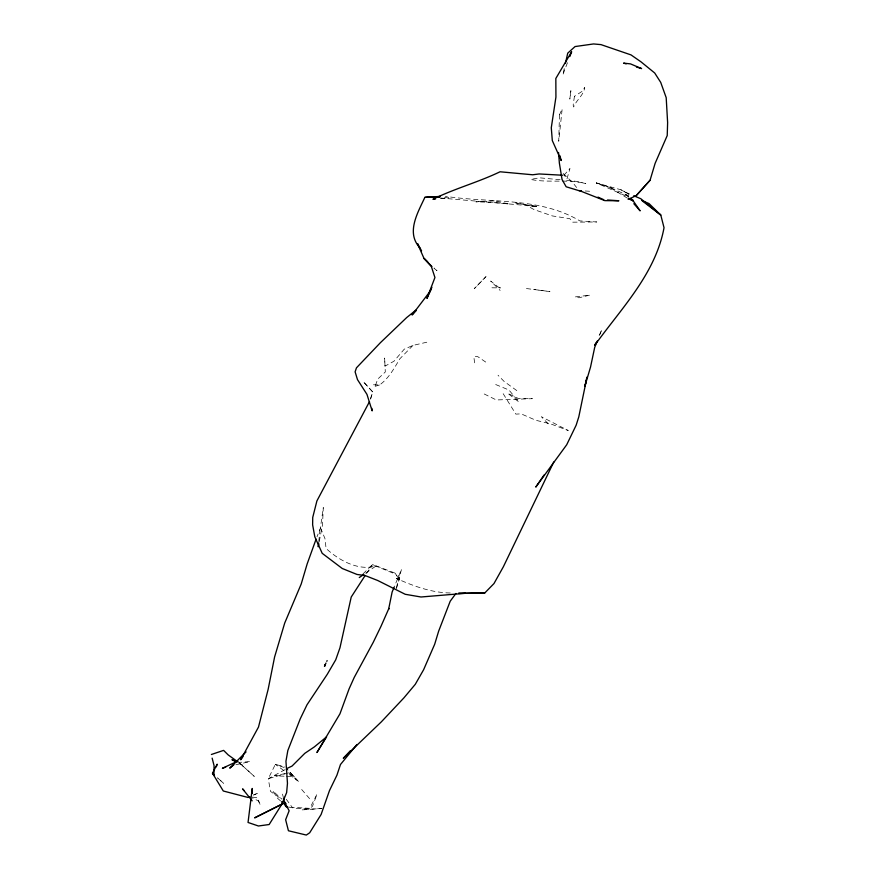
<?xml version="1.0" encoding="UTF-8"?>
<svg xmlns="http://www.w3.org/2000/svg" width="879" height="879" viewBox="0 0 879 879"><rect width="100%" height="100%" fill="white"/><g stroke="black" fill="none" stroke-linecap="round" stroke-linejoin="round"><path stroke-width="0.66" stroke-dasharray="4.39 3.3" d="M491.965 287.785L500.459 287.916L499.338 287.444M318.769 541.552L320.231 527.103L324.944 538.53L326.087 548.463C338.712 560.22 358.72 571.427 376.201 565.867L395.089 573.141L399.736 580.228L396.286 578.371C413.482 586.106 431.589 592.787 450.674 592.984M319.253 541.574L322.538 524.62L323.296 507.502L320.341 528.301L317.011 536.772M396.638 587.513L399.022 575.097L399.736 580.228L395.089 573.141M564.241 68.584L562.78 75.023L568.383 60.288M396.396 588.754L401.538 569.185L394.111 587.238M370.312 399.198L372.729 391.935L363.17 381.541L372.729 391.935L370.839 398.33L371.103 400.846M412.987 345.403L399.879 358.753C394.221 368.235 388.782 378.366 379.618 384.958L373.388 384.782L375.157 386.31L377.728 379.102L385.299 371.96L384.639 358.061L384.98 366.147L393.913 361.269L404.263 349.172L412.987 345.403L428.194 341.898M599.83 334.657L601.884 329.559L599.148 335.613M366.51 573.493L372.421 564.637L376.201 565.867L364.917 573.657M563.846 175.306L569.977 168.537L566.911 179.074L563.944 174.624M363.027 573.855L372.421 564.637L395.814 574.24M285.115 769.619L268.282 778.695L270.468 791.386L281.906 799.352M253.482 795.077L258.305 792.924L253.756 794.946M375.157 386.31L379.618 384.958M286.444 776.311L294.289 776.64L288.686 772.806L268.282 778.695L275.347 764.345L284.895 766.906M235.924 764.741L250.207 761.577L238.824 762.423L254.284 776.399L239.791 763.302M284.862 773.619L274.688 775.816L285.137 776.256M440.808 198.555L448.708 197.852L442.225 197.445M440.236 198.006L538.19 206.488L526.005 205.148L534.124 209.609L552.353 215.926L569.856 218.684L572.493 222.178L596.742 221.969L579.876 220.904C539.607 196.808 490.163 203.236 445.367 196.292M585.227 190.985L590.172 191.281L591.754 193.127M560.121 179.734L539.299 177.8L530.696 179.448C548.87 183.151 567.757 178.833 585.766 183.546L574.525 181.085L565.362 180.228M526.433 288.543L549.979 291.586L533.718 289.488M252.438 797.088L257.58 797.868L260.228 804.922L258.36 800.923L252.295 797.912M288.631 807.032L295.322 808.306L309.793 808.339L312.484 806.307L317.044 794.089L309.793 808.339L292.213 807.34L284.126 796.319M620.882 189.754L627.991 193.6L620.882 189.754L596.369 182.942L627.32 196.555M284.093 767.488L275.347 764.345L285.06 771.421M495.701 384.541L508.919 389.979L518.929 401.978L507.622 393.221L518.28 398.451L532.366 398.681L496.316 399.956L483.549 393.649M625.507 192.281L632.561 195.259M627.507 198.214L609.532 187.315L596.369 182.942L611.18 187.93L609.532 187.315L625.749 194.49L628.859 196.984M238.989 763.357L242.505 765.202L239.209 762.829M485.702 362.06L477.682 356.61L473.825 356.654L474.715 363.851M516.797 390.595L504.041 381.376L498.03 375.234M289.378 774.564L296.926 780.058L286.587 768.389M499.316 287.851L490.658 281.049L500.14 290.433M433.962 268.216L437.006 270.644L434.215 268.007M628.54 196.874L625.749 194.49L627.54 196.533M280.511 800.879L277.61 798.352L272.765 790.913L281.928 799.154M288.686 772.806L299.278 782.277L287.587 769.784M217.783 778.08L223.563 783.288L217.52 777.816M563.197 173.515L572.559 182.36L576.613 187.513M548.21 423.81L541.277 416.679L568.284 430.534L550.672 423.898L535.86 420.283L521.126 413.855L515.863 414.119L503.107 393.583M301.684 789.507L310.88 800.143M282.511 794.111L283.126 796.66M628.672 197.127L628.067 193.358L628.1 196.984M559.473 114.786L558.725 141.266L562.175 108.908L559.473 114.786M570.867 90.79L569.823 99.085L570.867 90.79M574.437 96.316L573.163 105.062L573.635 106.985C576.327 99.975 583.634 95.437 584.744 87.439L582.327 91.24L574.437 96.316M485.955 276.676L474.242 288.697L485.955 276.676M589.424 295.212L578.964 297.794L574.932 296.937L589.424 295.212M321.934 808.416L301.596 809.933L321.934 808.416M494.284 200.895L475.869 201.829L491.636 202.28L509.6 204.093L494.284 200.895M518.105 203.247L515.731 202.939L535.893 206.73L518.105 203.247"/><path stroke-width="1.32" d="M252.218 793.407L252.24 788.452L248.043 822.469L258.426 825.996L269.161 824.524L281.873 804.197L286.631 792.605L287.466 783.321L285.95 761.236L287.829 750.534L300.178 718.978L307.013 704.771L327.285 674.281L335.734 659.799L339.964 647.79L351.226 597.028L365.027 575.701M318.637 542.859L318.242 546.793L318.747 544.189M586.436 379.86L578.8 416.844L576.152 425.194L566.702 444.763L535.772 487.087L544.134 474.924M565.406 63.431L567.746 53.136L575.075 46.554L593.556 43.95L600.994 44.62L631.012 54.905L641.055 61.882L654.69 72.979L660.711 82.373L666.194 97.657L667.622 122.588L667.227 135.564L655.108 163.384L650.064 180.25L636.198 195.665L628.133 199.401M586.941 377.091L584.876 386.178L590.523 367.103L594.698 347.392L597.27 341.019M216.344 766.785L217.157 764.181L212.487 773.267L223.299 791.001L248.087 797.473L249.867 796.704M369.499 401.626L316.901 500.931L312.726 517.456L312.627 524.84L314.814 536.816L322.197 553.32L342.25 568.493L357.039 574.47L364.873 575.459L377.75 580.514L405.23 594.292L420.997 596.995L465.485 593.303L484.878 592.864L493.965 583.579L503.37 566.757L553.748 461.991M569.79 56.608L571.658 51.707L555.836 78.451L555.924 97.119L551.287 127.752L552.309 140.585L561.187 160.505L559.923 155.759M316.066 539.201L307.145 563.977L301.222 583.953L284.697 623.09L274.6 656.987L268.139 689.367L258.481 727.087L240.692 759.775L243.065 756.467M394.111 587.238L392.122 592.05L388.628 609.224L388.892 608.411L380.981 626.342L373.212 642.384L354.248 677.401L349.117 688.817L339.953 713.825L316.923 752.523L326.559 736.888L314.308 746.93L304.804 753.336L292.026 766.081L287.433 768.246M325.065 664.985L324.472 666.326L325.186 664.7M326.79 661.349L327.131 660.601M595.863 342.876L594.764 345.293C621.2 308.463 655.514 273.907 664.03 227.716L660.788 215.058L649.01 203.565L641.747 200.489M431.347 288.828L426.963 298.41L434.929 277.511L431.369 266.535L423.975 258.371L417.514 243.637L421.568 250.79M325.999 663.019L324.626 665.996M431.93 287.279L429.754 291.784L412.097 314.968L416.305 310.507M439.632 197.281L430.556 196.72L424.865 197.368C417.844 212.597 405.845 232.528 419.733 247.603M455.893 593.512L450.213 601.214L438.621 631.243L434.687 644.23L423.612 669.732L415.284 684.312L403.911 697.871L381.343 721.846L343.293 758.28L350.468 750.644M356.918 744.524L340.481 764.499L336.921 775.201L329.471 790.617L321.11 814.481L309.661 832.809L306.321 835.05L288.433 830.765L285.631 819.722L289.147 810.768L284.367 801.747L283.434 797.934M636.198 195.665L650.064 180.25M246.065 751.908L229.771 768.136L233.847 764.785M415.789 310.265L406.647 317.594L380.376 342.722L356.467 367.829L355.105 371.839L357.489 379.618L366.961 394.385L372.147 410.878L371.883 408.372M359.269 577.547L363.785 574.437M237.769 761.148L222.387 768.279L225.716 767.136M211.378 754.49L223.607 750.38L228.188 754.918L238.099 762.038M435.544 199.017L432.918 199.258C454.707 188.556 478.143 182.305 500.052 171.779L532.696 174.778L539.168 173.954L562.472 175.229M424.865 197.368L440.236 196.413M458.64 593.457L484.878 592.864M458.75 593.16L465.485 593.303M579.041 190.611L581.513 190.754M607.532 199.983L618.893 200.764L604.807 200.632L581.634 191.479L566.153 186.766L562.066 179.547L559.363 163.054L558.55 152.474M626.156 63.892L623.585 63.112L630.507 63.892L641.604 68.584L636.451 67.024M236.528 761.511L231.957 759.665L235.473 761.511M633.737 195.753L640.791 198.731L660.788 215.058L642.802 201.302M597.962 197.094L603.752 199.72M629.782 199.28L633.199 200.862L640.121 210.85L633.836 203.697M287.686 807.471L285.62 806.395L284.367 801.747L285.972 803.582M628.924 198.379L633.199 200.862L630.408 198.478M630.737 198.819L633.012 200.324L630.935 198.654M431.93 266.59L423.975 258.371L427.699 261.876M281.478 801.725L286.323 805.933M214.498 775.091L212.487 773.267L213.927 774.597L214.069 765.664L212.147 758.137M244.395 790.836L242.571 788.87L252.174 800.846M281.873 804.197L254.811 817.778L281.873 804.197"/></g></svg>
